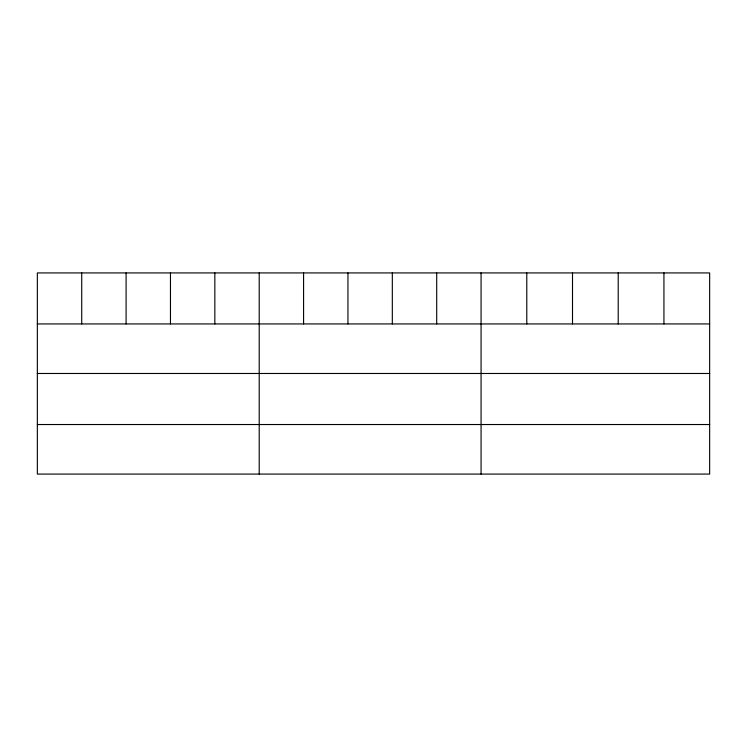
<?xml version="1.0" encoding="UTF-8"?>
<svg xmlns="http://www.w3.org/2000/svg" width="747" height="747" viewBox="0 0 747 747"><rect width="100%" height="100%" fill="white"/><g stroke="black" fill="none" stroke-linecap="round" stroke-linejoin="round"><path stroke-width="1.12" d="M709.65 373.481L709.65 272.926L37.35 272.926L37.35 474.074L709.65 474.074L709.65 373.481L37.35 373.481M37.35 323.937L709.65 323.937M37.35 424.529L709.65 424.529M663.934 272.926L663.934 323.937M618.217 272.926L618.217 323.937M572.501 272.926L572.501 323.937M526.784 272.926L526.784 323.937M481.068 272.926L481.068 474.074M436.696 272.926L436.696 323.937M392.324 272.926L392.324 323.937M347.953 272.926L347.953 323.937M303.581 272.926L303.581 323.937M259.209 272.926L259.209 474.074M214.837 272.926L214.837 323.937M170.465 272.926L170.465 323.937M126.094 272.926L126.094 323.937M81.722 272.926L81.722 323.937"/></g></svg>
